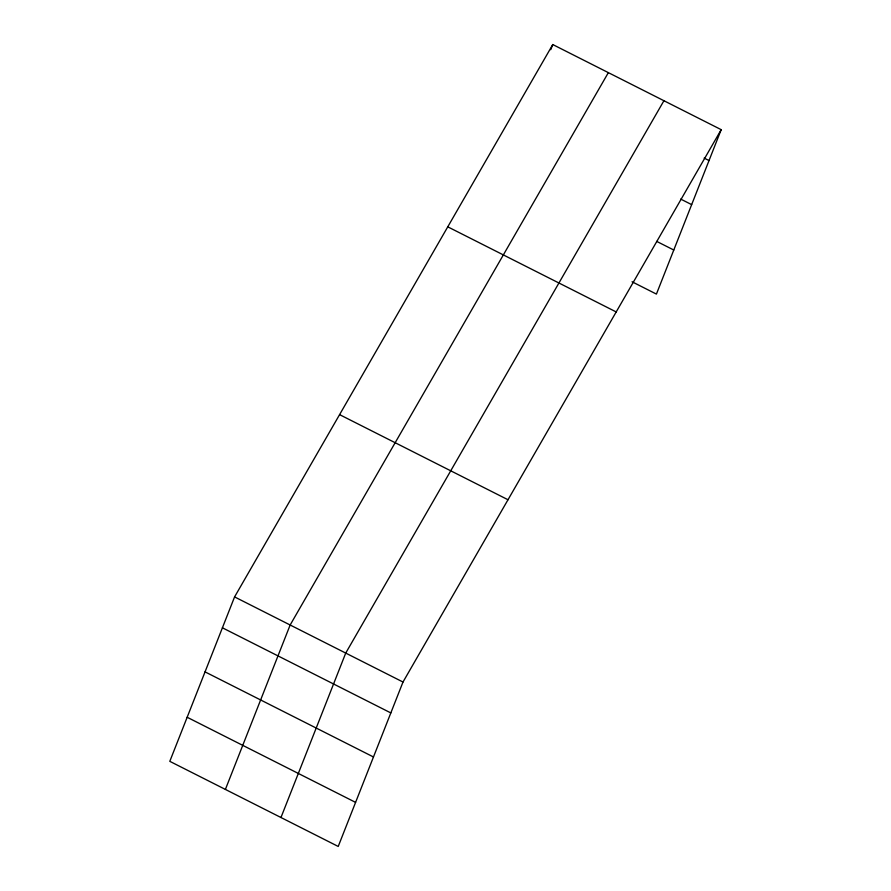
<?xml version="1.0" encoding="UTF-8"?>
<svg xmlns="http://www.w3.org/2000/svg" width="891" height="891" viewBox="0 0 891 891"><rect width="100%" height="100%" fill="white"/><g stroke="black" fill="none" stroke-linecap="round" stroke-linejoin="round"><path stroke-width="1.34" d="M234.578 596.914L169.802 761.337L338.224 846.45L402.999 682.027L721.198 129.663L552.776 44.55L234.578 596.914L402.999 682.027M225.39 789.426L290.154 625.003L608.353 72.639M550.738 49.696L552.776 44.55M280.966 817.515L345.73 653.081L663.929 100.728M721.198 129.663L656.422 294.086L632.064 281.779M704.157 158.097L709.024 160.558M680.702 199.083L691.672 204.629M656.723 241.405L673.785 250.026M447.761 226.826L616.193 311.939M339.582 414.627L508.004 499.751M222.405 627.799L390.826 712.923M205.041 671.87L373.474 756.982M187.166 717.266L355.587 802.379"/></g></svg>
